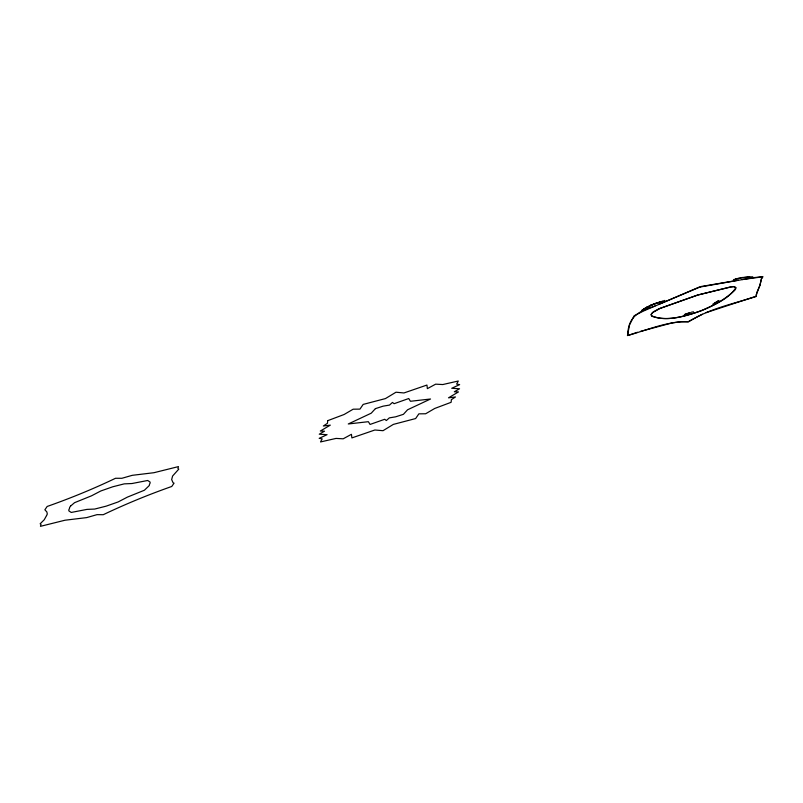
<?xml version="1.0" encoding="UTF-8"?>
<svg xmlns="http://www.w3.org/2000/svg" width="803" height="803" viewBox="0 0 803 803"><rect width="100%" height="100%" fill="white"/><g stroke="black" fill="none" stroke-linecap="round" stroke-linejoin="round"><path stroke-width="1.2" d="M627.826 333.667C628.498 316.472 639.389 310.952 654.927 306.033M627.685 334.068L627.976 335.433L637.462 332.261M641.477 310.54L651.966 304.829L664.864 300.422M643.494 309.215L647.389 306.997L643.494 309.215L644.136 308.804M642.29 310.008L650.831 305.24L662.375 301.356M712.743 304.247L714.951 302.892M714.74 302.992L719.026 300.473M716.105 302.189L718.555 300.764M646.857 307.248L651.966 304.829M702.384 314.214L688.081 321.762L680.974 321.642L672.442 322.826L640.403 331.418M658.721 304.377L701.29 286.48L738.509 280.167M656.523 302.932L650.831 305.24M706.008 312.668L756.205 296.227L756.767 292.643L759.939 285.276L761.405 278.912L762.75 276.824L742.233 279.544M657.386 302.851L659.715 302.008M685.381 314.254L689.928 312.698M684.347 314.535L689.998 312.748M733.48 279.615L738.81 278.39M735.568 278.942L742.052 277.527L752.772 276.774M691.273 312.226L693.491 311.815M739.874 278.149L749.681 276.754M756.366 294.641L756.175 296.498C733.35 303.795 708.999 308.743 688.572 321.792C667.504 320.969 647.439 330.063 627.434 335.584L629.572 324.854L634.109 315.8L643.374 311.082L698.881 287.243L753.505 277.647L762.85 276.714L761.485 278.631L759.949 285.276L756.366 294.641M651.263 314.354L651.825 316.262C668.347 321.862 686.244 315.991 702.023 310.42C713.917 304.809 728.793 299.117 735.849 287.705L733.902 286.591L731.653 286.741L697.707 295.022L660.247 308.322L652.357 312.758A24.01 5.952 -15.6 0 0 651.384 315.649C663.649 321.431 678.706 317.546 691.303 314.003C707.222 309.396 722.519 301.697 734.695 290.365A24 5.4 -23.2 0 0 735.678 287.474L734.002 286.631L730.6 286.962L697.787 295.032L658.821 308.854L653.311 311.835L651.263 314.354M327.694 420.672L327.453 423.291L323.348 426.002L330.304 425.138L320.337 431.03L324.492 431.191L319.273 434.192L327.082 434.684L319.192 438.338L322.184 438.89L320.507 441.951L336.035 438.418L343.172 438.809L351.443 434.313L351.875 437.916L374.86 430.006L383.011 430.699L393.35 424.396L415.633 418.554L418.865 413.846L425.65 413.766L434.714 408.466L451.125 402.303L451.366 399.673L455.462 396.963L448.506 397.826L458.473 391.934L454.327 391.774L459.547 388.772L451.728 388.281L459.627 384.637L456.626 384.075L458.302 381.013L442.784 384.547L435.648 384.165L427.367 388.652L426.945 385.049L403.959 392.958L395.989 392.215L385.46 398.579L363.177 404.411L359.945 409.118L353.159 409.199L344.106 414.499L327.694 420.672M46.554 515.566L44.265 519.732L40.15 523.787L40.993 524.419L40.471 526.326L64.993 520.224L86.684 517.604L97.043 514.643L103.226 514.713C125.489 504.113 148.394 494.678 171.762 486.467L174.06 483.145L173.117 482.834L171.661 479.572L172.605 476.018L178.778 469.143L177.935 468.51L178.467 466.603L153.945 472.706L132.254 475.326L121.885 478.287L115.522 478.277C93.339 488.897 70.463 498.261 47.166 506.462L44.878 509.785L46.885 511.983L47.297 514.05L46.554 515.566M70.584 506.081L69.64 507.386A55.166 13.069 -19.4 0 1 68.757 509.995L68.938 510.959L71.246 512.444L86.975 509.393L94.684 509.062L106.197 506.141L118.141 501.945L127.376 497.127L144.389 490.242L149.298 485.544A55.166 13.069 -19.4 0 1 150.171 482.934L149.99 481.971L147.682 480.485L131.963 483.536L124.244 483.868L112.731 486.789L100.787 490.984L91.552 495.802L74.538 502.688L70.584 506.081M375.402 408.647L371.237 413.184L348.271 423.974L368.366 421.685L370.073 424.436L384.717 419.276L386.353 420.531L389.314 417.881L395.648 416.817L403.407 414.328L407.573 409.781L430.538 399.001L410.443 401.279L408.737 398.529L394.102 403.698L392.456 402.433L389.495 405.093L383.161 406.147L375.402 408.647"/></g></svg>
